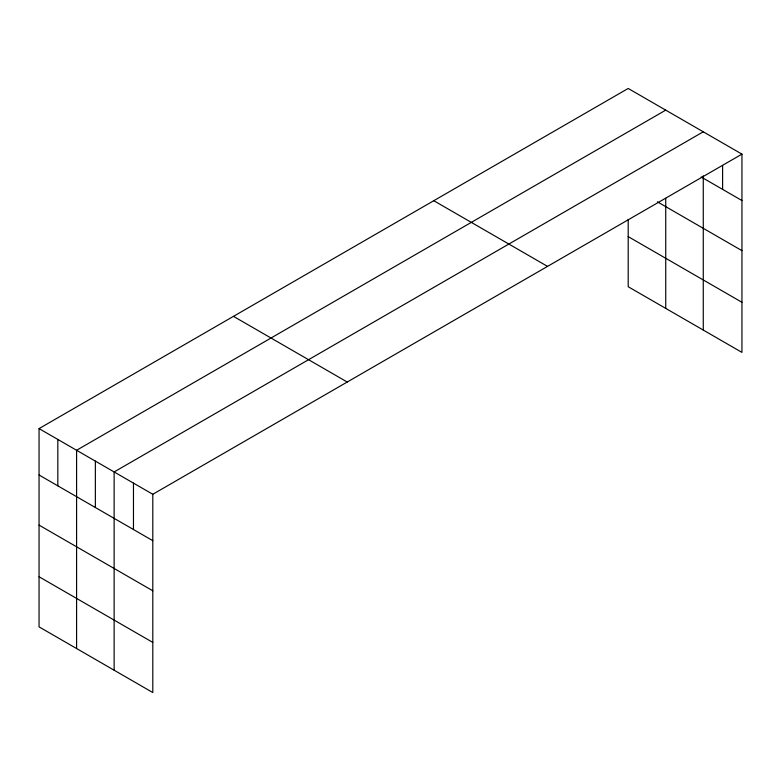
<?xml version="1.0" encoding="UTF-8"?>
<svg xmlns="http://www.w3.org/2000/svg" width="781" height="781" viewBox="0 0 781 781"><rect width="100%" height="100%" fill="white"/><g stroke="black" fill="none" stroke-linecap="round" stroke-linejoin="round"><path stroke-width="1.17" d="M39.05 428.603L152.803 494.275L152.803 692.542L39.05 626.86L39.05 428.603L628.197 88.458L741.95 154.14L741.95 352.397L628.197 286.725L628.197 219.402M665.734 110.131L76.587 450.276L76.587 648.533M703.271 131.804L114.133 471.949L114.133 670.205M152.803 494.275L741.95 154.14M701.192 177.004L741.95 200.541M657.387 201.83L741.95 250.652M628.197 236.614L741.95 302.286M433.777 200.707L547.53 266.38M233.47 316.354L347.223 382.026M39.05 475.004L152.803 540.677M39.05 525.115L152.803 590.797M39.05 576.749L152.803 642.421M722.61 165.582L722.61 189.373M703.271 175.832L703.271 330.07M665.734 198.296L665.734 308.397M133.463 483.107L133.463 529.518M95.36 461.112L95.36 507.513M57.823 439.439L57.823 485.841"/></g></svg>
